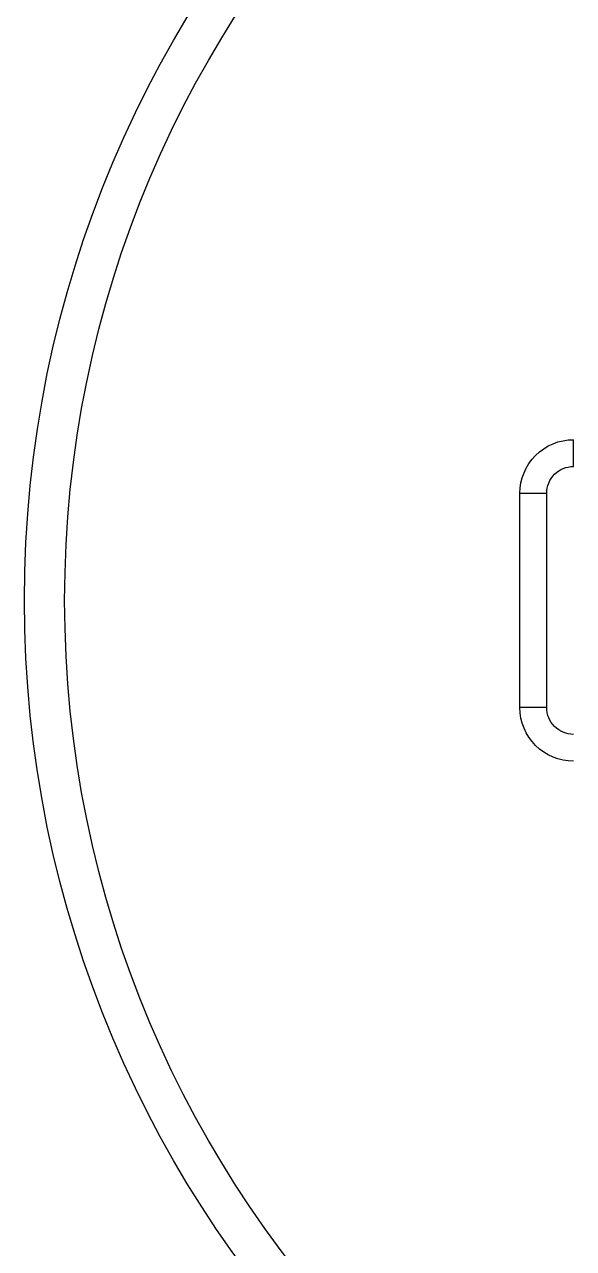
# Model space of a CAD drawing. Header units: millimetres. Extents: x 0 to 3800, y -67 to 2530.
# Drawn here: x 2338.49 to 2340.594, y 1008.626 to 1013.317 of the extents above; entities that cross this region are included whole.
import ezdxf

# ---------------------------------------------------------------- set-up
doc = ezdxf.new("R2010")
doc.units = ezdxf.units.MM
doc.layers.add('내부선 및 부속', color=4, linetype='Continuous')

msp = doc.modelspace()

# ---------------------------------------------------------------- linework, layer by layer
at = {"layer": '내부선 및 부속', "linetype": 'Continuous'}
for p, q in [((2340.5941, 1011.6229), (2340.5941, 1011.7256)), ((2340.3887, 1010.699), (2340.3887, 1011.5203)), ((2340.3887, 1011.5203), (2340.4914, 1011.5203)), ((2340.4914, 1010.699), (2340.4914, 1011.5203)), ((2340.4914, 1010.699), (2340.3887, 1010.699))]:
    msp.add_line(p, q, dxfattribs=at)
at = {"layer": '내부선 및 부속', "linetype": 'Continuous', "flags": 128}
for points in [[(2340.3887, 1011.5203, -0.414214), (2340.5941, 1011.7256)], [(2340.4914, 1011.5203, -0.414214), (2340.5941, 1011.6229)], [(2340.5941, 1010.4937, -0.414214), (2340.3887, 1010.699)], [(2340.5941, 1010.5964, -0.414214), (2340.4914, 1010.699)]]:
    msp.add_lwpolyline(points, format="xyb", dxfattribs=at)
at = {"layer": '내부선 및 부속', "linetype": 'Continuous'}
for radius in [4.3115, 4.1575]:
    msp.add_circle((2342.8011, 1011.1097), radius, dxfattribs=at)

doc.saveas('drawing.dxf')
